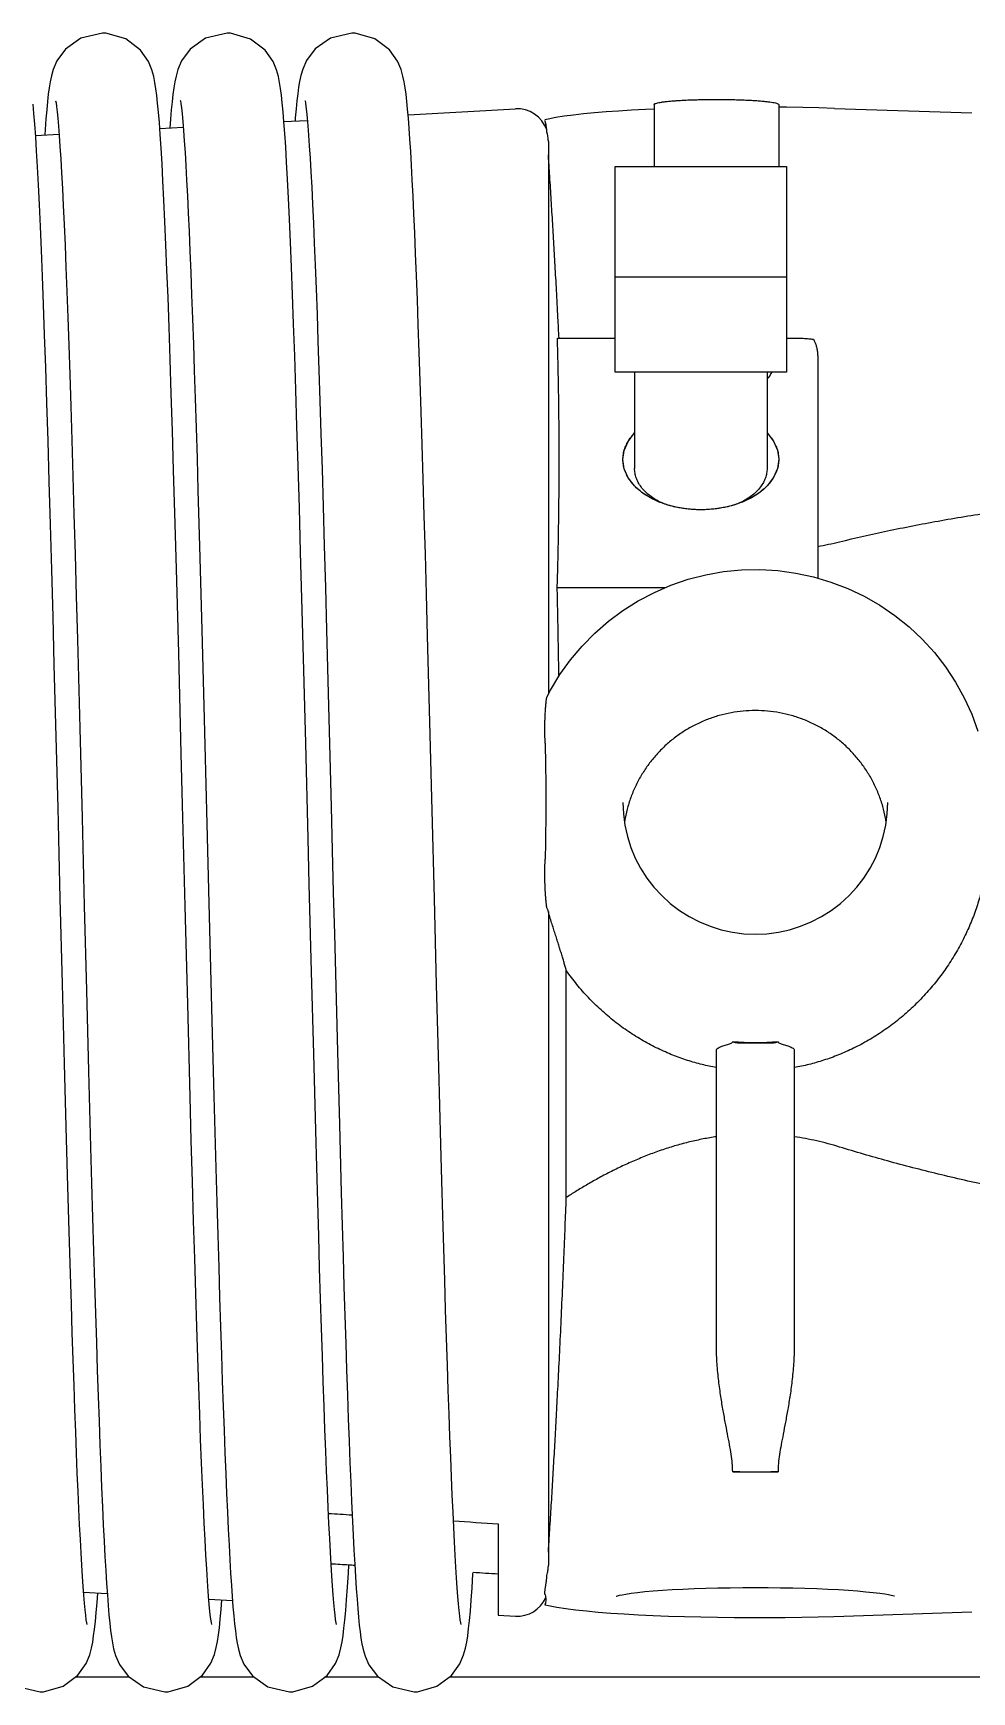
# Model space of a CAD drawing. Header units: millimetres. Extents: x 21899 to 38731, y -5425 to 3612.
# Drawn here: x 32169.1 to 32229.3, y -2765.4 to -2658.9 of the extents above; entities that cross this region are included whole.
import ezdxf

# ---------------------------------------------------------------- set-up
doc = ezdxf.new("R2010")
doc.units = ezdxf.units.MM

msp = doc.modelspace()

# ---------------------------------------------------------------- linework, layer by layer
at = {"color": 7, "linetype": 'Continuous'}
for p, q in [((32208.89634755499, -2663.498855008782), (32208.89634755499, -2667.464303093782)), ((32216.89634755499, -2663.498855008782), (32216.89634755499, -2667.464303093782)), ((32185.14751846899, -2664.593326226788), (32186.64458867699, -2664.510120129789)), ((32193.11070544199, -2664.150737961785), (32200.00312337199, -2663.767662277789)), ((32220.46894168299, -2663.739975011786), (32229.28494117199, -2664.022519087785)), ((32169.21225579499, -2665.478996786793), (32170.71724679899, -2665.395350457789)), ((32169.81932183699, -2665.090212009791), (32169.79472724899, -2665.446623437792)), ((32177.18033887299, -2665.036136399789), (32178.68236554899, -2664.952654825787)), ((32202.023586772, -2665.259851249788), (32202.015592244, -2665.233559325783)), ((32202.11411065799, -2665.870594674789), (32202.11411065799, -2701.358857403788)), ((32206.39634755499, -2680.676758032789), (32206.39634755499, -2667.464303093782)), ((32206.39634755499, -2667.464303093782), (32217.39634755499, -2667.464303093782)), ((32217.39634755499, -2667.464303093782), (32217.39634755499, -2680.676758032789)), ((32217.39634755499, -2674.569667749785), (32206.39634755499, -2674.569667749785)), ((32202.69672362599, -2678.493394066785), (32206.39634755499, -2678.493394066785)), ((32217.39634755499, -2678.493394066785), (32217.89634755499, -2678.493394066785)), ((32219.39634755499, -2679.707582259785), (32219.39634755499, -2693.900129589792)), ((32217.39634755499, -2680.676758032789), (32206.39634755499, -2680.676758032789)), ((32207.64634755499, -2680.676758032789), (32207.64634755499, -2686.857250842784)), ((32216.14634755499, -2680.676758032789), (32216.14634755499, -2686.857250842784)), ((32179.75359944499, -2692.608025868789), (32179.87941477, -2697.239745420784)), ((32209.57706223199, -2694.532778329785), (32202.683364007, -2694.532778329785)), ((32179.87941477, -2697.239745420784), (32180.00745506299, -2702.103598620788)), ((32187.879555539, -2697.24501836279), (32188.02831803, -2702.907156692791)), ((32194.50803174599, -2703.142534015789), (32194.36301882999, -2697.609415732784)), ((32171.895387262, -2697.839197748786), (32172.04479082299, -2703.543406856794)), ((32186.54337866299, -2704.511545099786), (32186.38083884999, -2698.280688166788)), ((32180.00745506299, -2702.103598620788), (32180.20197012799, -2709.672336034791)), ((32172.04479082299, -2703.543406856794), (32172.19239847799, -2709.297034436788)), ((32194.65372655299, -2708.818063973786), (32194.50803174599, -2703.142534015789)), ((32202.023586772, -2715.073217720792), (32202.015592244, -2715.054359015785)), ((32202.11411065799, -2715.299517305788), (32202.11411065799, -2757.299039531785)), ((32171.07210449299, -2725.093638440785), (32170.93801316599, -2719.946796844788)), ((32187.05518502199, -2724.451005956786), (32186.91834011999, -2719.182962759785)), ((32203.26325065499, -2733.674628983785), (32203.26325065499, -2719.099158682782)), ((32172.475636426, -2720.381801830788), (32172.610938185, -2725.568707292792)), ((32195.07772813899, -2725.306731009792), (32194.93976041499, -2720.014548064786)), ((32179.12824579399, -2727.208880824788), (32178.97206991699, -2721.264549804788)), ((32180.52619357799, -2722.333842722788), (32180.65362306299, -2727.176641633787)), ((32212.89634755499, -2743.077268694791), (32212.89634755499, -2724.224116216787)), ((32214.39634755499, -2723.748350642791), (32216.39634755499, -2723.748350642791)), ((32217.89634755499, -2724.224115016792), (32217.89634755499, -2743.077254461788)), ((32171.20139328599, -2729.920076711789), (32171.07210449299, -2725.093638440785)), ((32187.18660490399, -2729.376415184788), (32187.05518502199, -2724.451005956786)), ((32188.577485651, -2724.298010201792), (32188.70195264999, -2728.976887408784)), ((32195.210879903, -2730.267566586788), (32195.07772813899, -2725.306731009792)), ((32172.610938185, -2725.568707292792), (32172.74193692399, -2730.44819218779)), ((32180.65362306299, -2727.176641633787), (32180.778601944, -2731.781639611787)), ((32188.70195264999, -2728.976887408784), (32188.82295666699, -2733.37302937879)), ((32214.39634755499, -2751.277927213787), (32216.39634755499, -2751.277927213787)), ((32189.52756599199, -2754.049821946786), (32189.589534124, -2755.346412787791)), ((32198.89634755499, -2754.617559256783), (32198.89634755499, -2760.49782876779)), ((32202.015592244, -2757.967657484793), (32202.023586772, -2757.938606766789)), ((32172.29393666199, -2759.019293248786), (32173.81001864699, -2759.103556005788)), ((32173.15095152799, -2759.690780908788), (32173.19677567199, -2759.069472397789)), ((32180.32924455899, -2759.465889943787), (32181.84323450199, -2759.550036426788)), ((32202.11947017199, -2759.897939743789), (32201.89098767099, -2759.845326826786)), ((32201.89906023999, -2759.826262001787), (32201.90467321699, -2759.809876822788)), ((32229.28494117199, -2760.30449331779), (32220.43701841599, -2760.587944175788)), ((32198.89634755499, -2760.497836315788), (32200.00312337199, -2760.559350127785)), ((32175.22973096999, -2764.467433996791), (32171.75861191199, -2764.467433996791)), ((32183.23350934899, -2764.467433996791), (32179.75383576499, -2764.467433996791)), ((32191.22747437799, -2764.467433996791), (32187.759370662, -2764.467433996791)), ((32539.39634755499, -2764.467433996791), (32195.76256420199, -2764.467433996791))]:
    msp.add_line(p, q, dxfattribs=at)
at = {"color": 2, "linetype": 'Continuous'}
for p, q in [((32209.32526043299, -2689.054704799792), (32209.29819622899, -2689.044148084789)), ((32209.49363581299, -2689.117075883792), (32209.32526043999, -2689.054704802789)), ((32214.46743467799, -2689.054704799792), (32214.29905930599, -2689.117075880788)), ((32214.49449888199, -2689.044148085786), (32214.46743467899, -2689.054704799792)), ((32209.81172323199, -2689.220327913785), (32209.77806666199, -2689.210258063789)), ((32210.31740381299, -2689.349156477789), (32210.28814737099, -2689.342802009787)), ((32210.83049040999, -2689.440186814785), (32210.80639723199, -2689.436750973788)), ((32211.37666256699, -2689.496929842784), (32211.33746634099, -2689.494183029792)), ((32212.45522876899, -2689.494183029792), (32212.41603254299, -2689.496929842784)), ((32212.98629787899, -2689.436750973788), (32212.96220470099, -2689.440186814785)), ((32213.50454773999, -2689.342802009787), (32213.47529129799, -2689.349156477789)), ((32214.01462844999, -2689.210258063789), (32213.98097187999, -2689.220327913785))]:
    msp.add_line(p, q, dxfattribs=at)
at = {"color": 7, "linetype": 'Continuous'}
for points in [[(32173.50220002099, -2658.913506203784), (32172.11198111399, -2659.236307365785), (32171.13125953299, -2659.932959998792), (32170.58048570799, -2660.680553728789), (32170.34144894599, -2661.240591573785), (32170.22235548699, -2661.660806146787), (32170.14438690999, -2662.034510749787), (32170.08188151599, -2662.416157004789), (32170.02587079899, -2662.83388047779), (32169.97287709899, -2663.302271961782), (32169.92143330399, -2663.828819723787), (32169.87045777699, -2664.422309098789), (32169.81932183699, -2665.090212009791)], [(32177.15245997899, -2664.655605428788), (32177.09720930599, -2663.987260486787), (32177.04277183099, -2663.411149099784), (32176.98823227399, -2662.914064050792), (32176.93170313999, -2662.479390728791), (32176.86929493399, -2662.085997049786), (32176.79107796499, -2661.69919875479), (32176.67179498099, -2661.267242718788), (32176.44606475499, -2660.722756147787), (32175.93179701599, -2659.994091794792), (32174.99268259599, -2659.285973540786), (32173.71873262699, -2658.92136530379), (32173.50220427599, -2658.913506202787)], [(32181.50220014599, -2658.913506203784), (32180.10726141299, -2659.238556123792), (32179.12657870899, -2659.93772688979), (32178.57774320999, -2660.685702177785), (32178.33985580399, -2661.245355854788), (32178.22115580699, -2661.665847307786), (32178.14327882799, -2662.040578078786), (32178.08076598499, -2662.423743285786), (32178.02473894, -2662.843122114786), (32177.97177554599, -2663.312795578788), (32177.92044511899, -2663.839642075787), (32177.86972128599, -2664.431412008789), (32177.82621752899, -2665.000238923787)], [(32185.14880777699, -2664.608807027786), (32185.09441186799, -2663.95567208779), (32185.04080493599, -2663.391845005784), (32184.98694470699, -2662.903271488789), (32184.93091133899, -2662.47385453879), (32184.86876987499, -2662.083035792786), (32184.78997650499, -2661.694450266785), (32184.671610424, -2661.26667968579), (32184.44987958, -2660.730180422792), (32183.942338562, -2660.005415887785), (32183.003972452, -2659.29182054179), (32181.723967634, -2658.921748343791), (32181.50220262099, -2658.913506202787)], [(32189.50219970899, -2658.913506203784), (32188.13243209699, -2659.226663675787), (32187.15174281799, -2659.91232109679), (32186.59285367699, -2660.65760580879), (32186.34846889899, -2661.219820511791), (32186.22723784799, -2661.640489863787), (32186.14860621699, -2662.01162175579), (32186.08602045699, -2662.388259597787), (32186.03017579699, -2662.799027506788), (32185.97744700799, -2663.258960796784), (32185.92631762099, -2663.77572238679), (32185.87569977299, -2664.35795453979), (32185.86053809199, -2664.553697103789)], [(32193.17935678899, -2665.01169528979), (32193.129884826, -2664.372277537792), (32193.080425202, -2663.800973269785), (32193.03047091499, -2663.292133190787), (32192.97910709799, -2662.838492705787), (32192.92454004199, -2662.42984039779), (32192.862494708, -2662.04806259979), (32192.78274262499, -2661.663684674788), (32192.66321566299, -2661.24134418979), (32192.43913635099, -2660.709388366786), (32191.92619831899, -2659.988120143784), (32190.98744545999, -2659.283278931785), (32189.71286350299, -2658.920946630789), (32189.50220539399, -2658.913506202787)], [(32170.41187985699, -2699.456359541788), (32170.33029488099, -2696.384186930789), (32170.24868925399, -2693.375605614792), (32170.167757385, -2690.467583720792), (32170.08819313899, -2687.693589079785), (32170.01068625699, -2685.082591029788), (32169.93560828099, -2682.648457002791), (32169.86276917299, -2680.384331670788), (32169.79192026799, -2678.281166093782), (32169.722810962, -2676.329991505789), (32169.65518869199, -2674.522195610787), (32169.58888500399, -2672.851855166789), (32169.52389479199, -2671.317051111788), (32169.46022461499, -2669.915448235794), (32169.39787036499, -2668.643820633786), (32169.33681199499, -2667.498092146789), (32169.27700478499, -2666.473360663784), (32169.218365031, -2665.56390405779), (32169.16081257899, -2664.764029610787), (32169.10428410599, -2664.068113698786), (32169.04853781999, -2663.468342001792)], [(32170.49712286399, -2663.247345251782), (32170.49839095299, -2663.257162350792), (32170.52074230199, -2663.392279040791), (32170.55300930399, -2663.62824217979), (32170.59103409899, -2663.956941569786), (32170.63284695899, -2664.375624841787), (32170.67748172199, -2664.884977686788), (32170.724390344, -2665.487035706787), (32170.77324847599, -2666.184643224793), (32170.82384697099, -2666.980943652788), (32170.876021089, -2667.87874148079), (32170.92964173199, -2668.88051720879), (32170.98460599199, -2669.988390636785), (32171.04082803499, -2671.204032967786), (32171.09823350599, -2672.528598327788), (32171.15675598199, -2673.962669301787), (32171.21634692099, -2675.506539258788), (32171.27709066199, -2677.163517711788), (32171.33915162099, -2678.93922804879), (32171.402697529, -2680.839688187787), (32171.46789776399, -2682.871144711784), (32171.53492293399, -2685.039911755784), (32171.60393913499, -2687.351997894782), (32171.674881017, -2689.804902955782), (32171.74736996399, -2692.383316021786), (32171.82100544399, -2695.068467918785), (32171.895387262, -2697.839197748786)], [(32178.49626472399, -2663.243890208791), (32178.50038896899, -2663.267997908793), (32178.52667160199, -2663.432375556784), (32178.56324250199, -2663.711588303786), (32178.60554952099, -2664.095699473788), (32178.65132313399, -2664.578810248788), (32178.69925035999, -2665.155999034791), (32178.74849880699, -2665.822390464791), (32178.798690672, -2666.575770653786), (32178.84966333099, -2667.415572680789), (32178.90132573499, -2668.341637485786), (32178.95362784199, -2669.354037291787), (32179.00654430399, -2670.452966205785), (32179.06006525499, -2671.638666285786), (32179.11419088899, -2672.911373644785), (32179.16892813899, -2674.271276106791), (32179.22428858199, -2675.718477548786), (32179.28028708499, -2677.252966028786), (32179.336940901, -2678.874583908788), (32179.39426905799, -2680.582998844789), (32179.45229194099, -2682.377674917787), (32179.51103099599, -2684.25784341679), (32179.57050852099, -2686.222472973788), (32179.63074752099, -2688.270238842788), (32179.69177160099, -2690.399491235783), (32179.75359944499, -2692.608025868789)], [(32186.49748615299, -2663.248792217792), (32186.49799844299, -2663.255071894791), (32186.51988286299, -2663.38659963479), (32186.55179008099, -2663.618572725785), (32186.589508718, -2663.942775615791), (32186.63103868999, -2664.356328481788), (32186.67539857699, -2664.859810909789), (32186.72202942999, -2665.455132770783), (32186.77059895999, -2666.144999737788), (32186.82089184899, -2666.93240481979), (32186.87273375599, -2667.81991245779), (32186.92598394999, -2668.809675200786), (32186.98052817399, -2669.903431547786), (32187.036269435, -2671.10242129279), (32187.093122342, -2672.407321562789), (32187.15100951499, -2673.818198210787), (32187.20986045299, -2675.334501421787), (32187.26970100999, -2676.957577850788), (32187.330715702, -2678.693094887787), (32187.39310638199, -2680.547698536788), (32187.45707661199, -2682.528495498789), (32187.52283120399, -2684.642888664786), (32187.59057591299, -2686.898385560789), (32187.66047722899, -2689.300977136789), (32187.73228009399, -2691.840978677787), (32187.80547656999, -2694.497109145786), (32187.879555539, -2697.24501836279)], [(32186.38083884999, -2698.280688166788), (32186.29895050099, -2695.220309752791), (32186.21756108299, -2692.247542007784), (32186.13735338499, -2689.397015653785), (32186.05900953999, -2686.699363768786), (32185.98301179199, -2684.173997860789), (32185.90926056099, -2681.817989853787), (32185.83754985, -2679.624141843788), (32185.76767211399, -2677.584976423788), (32185.69941771899, -2675.692993280785), (32185.632594273, -2673.941394771786), (32185.56716025599, -2672.327322877785), (32185.50314040999, -2670.848914841788), (32185.44055224599, -2669.503328127788), (32185.37940230099, -2668.286785567785), (32185.31968081999, -2667.194624566788), (32185.26135603499, -2666.221379851786), (32185.204409994, -2665.361493859791), (32185.14880777699, -2664.608807027786)], [(32208.89634755499, -2663.794308662787), (32208.33622690899, -2663.818989987785), (32207.45505478699, -2663.865014746787), (32206.61415089599, -2663.916485357791), (32205.81742681399, -2663.973247932789), (32205.06835356299, -2664.035184195791), (32204.36981944799, -2664.10225819779), (32203.72388126499, -2664.174609495787), (32203.13126270899, -2664.252760625788), (32202.59014601399, -2664.338156549786), (32202.09241362599, -2664.43495385779), (32201.89099058999, -2664.481684408785)], [(32220.46894168299, -2663.739975011786), (32219.46603699899, -2663.71138218279), (32218.44111772199, -2663.689150524786), (32217.39970171199, -2663.673385115786), (32216.89634755499, -2663.668912263785)], [(32178.392390787, -2698.717295379787), (32178.30911108199, -2695.596507859789), (32178.22691943599, -2692.585468598789), (32178.14625274399, -2689.70906528579), (32178.067547395, -2686.988877097787), (32177.99118898399, -2684.441117332784), (32177.917155025, -2682.065479765786), (32177.84522437999, -2679.854146792788), (32177.77517310199, -2677.799018282787), (32177.70677520699, -2675.892030322788), (32177.63980962499, -2674.125580274786), (32177.57418499299, -2672.49568193179), (32177.50991706299, -2671.000581666785), (32177.44701751599, -2669.637666695789), (32177.38548708699, -2668.403420992787), (32177.32531018899, -2667.293468631791), (32177.26644607, -2666.302602050791), (32177.20883719099, -2665.425122154784), (32177.15245997899, -2664.655605428788)], [(32194.36301882999, -2697.609415732784), (32194.29145889999, -2694.943616756786), (32194.22089792099, -2692.367912211785), (32194.15161151699, -2689.897494052786), (32194.083875055, -2687.545662254788), (32194.01789678799, -2685.321430187791), (32193.95362600499, -2683.22362401779), (32193.89094893199, -2681.248405332788), (32193.82975110599, -2679.391617963784), (32193.76991719999, -2677.648915603788), (32193.71133075999, -2676.015871652789), (32193.65388220499, -2674.488289707786), (32193.59751370199, -2673.063344810786), (32193.54218595799, -2671.738530217788), (32193.48785612899, -2670.511093767791), (32193.43447640599, -2669.378069900786), (32193.38199195999, -2668.336304860788), (32193.33033775499, -2667.382471662788), (32193.27942681899, -2666.512962242787), (32193.22914148799, -2665.723908746784), (32193.17935678899, -2665.01169528979)], [(32202.01494260099, -2701.545982746788), (32202.255247983, -2701.092538072788), (32202.85545962399, -2700.098832421785), (32203.53115875499, -2699.154477386788), (32204.27828983699, -2698.265151825786), (32205.09234205299, -2697.436231838788), (32205.96845098399, -2696.672679721787), (32206.90131082299, -2695.979127396788), (32207.88533580199, -2695.359732926789), (32208.91458518699, -2694.818242022784), (32209.98286759499, -2694.357915368792), (32211.08375714899, -2693.981526115787), (32212.21060971099, -2693.691348189788), (32213.35665709699, -2693.489126447786), (32214.51498089199, -2693.376083163786), (32215.67861077799, -2693.352898195788), (32216.84053832699, -2693.419710826785), (32217.99376076699, -2693.576116786784), (32219.13133581099, -2693.821172006787), (32220.24641672099, -2694.15339914679), (32221.33227455699, -2694.570788834784), (32222.38239656499, -2695.070833713786), (32223.39043066099, -2695.650503377788), (32224.35033975699, -2696.306319669786), (32225.25633027399, -2697.034318886786), (32226.10295852099, -2697.830118685788), (32226.88513874699, -2698.688932517785), (32227.59815184199, -2699.605569689784), (32228.237733731, -2700.57454085479), (32228.80001700299, -2701.589977781792), (32229.281641749, -2702.645802075787), (32229.67970487899, -2703.735643288792)], [(32170.93801316599, -2719.946796844788), (32170.797661422, -2714.467160041788), (32170.72468109499, -2711.602144762788), (32170.64958717599, -2708.655873584788), (32170.57220764699, -2705.632474409789), (32170.41187985699, -2699.456359541788)], [(32178.64438266699, -2708.45200037279), (32178.56046432099, -2705.175438982793), (32178.392390787, -2698.717295379787)], [(32188.02831803, -2702.907156692791), (32188.17448476799, -2708.595108349788), (32188.24538643299, -2711.37619269379), (32188.31464563799, -2714.095536417788), (32188.38237352799, -2716.749537611789), (32188.577485651, -2724.298010201792)], [(32186.91834011999, -2719.182962759785), (32186.77464216199, -2713.563887376784), (32186.69977634299, -2710.624332734786), (32186.54337866299, -2704.511545099786)], [(32172.19239847799, -2709.297034436788), (32172.33609961699, -2714.937158627787), (32172.475636426, -2720.381801830788)], [(32178.97206991699, -2721.264549804788), (32178.81024109999, -2714.960473428788), (32178.64438266699, -2708.45200037279)], [(32194.93976041499, -2720.014548064786), (32194.79806477299, -2714.48298139679), (32194.65372655299, -2708.818063973786)], [(32206.89634755499, -2708.301891389792), (32206.92871184299, -2709.040073398786), (32207.02555683699, -2709.772626126791), (32207.18613895199, -2710.493956586792), (32207.409232272, -2711.198581395782), (32207.69312780099, -2711.881122702785), (32208.03565618399, -2712.536386162787), (32208.43420563999, -2713.159391681789), (32208.88572140999, -2713.745382450792), (32209.386781726, -2714.289931192785), (32209.933531909, -2714.788863718788), (32210.521842788, -2715.238425390789), (32211.14720618499, -2715.635180746789), (32211.80488085599, -2715.976131967787), (32212.48985640499, -2716.258688177792), (32213.19692164, -2716.48070637879), (32213.92071141799, -2716.640505906786), (32214.655711885, -2716.736872242787), (32215.39634755599, -2716.769076092789)], [(32215.39634755599, -2716.769076092789), (32216.13695563999, -2716.736874646786), (32216.87193786499, -2716.640513953784), (32217.59571816299, -2716.48072113679), (32218.30278177599, -2716.258708812786), (32218.98776236899, -2715.976156062783), (32219.645447132, -2715.635204776789), (32220.27082373399, -2715.238445325786), (32220.85914900999, -2714.788875576787), (32221.40591294999, -2714.289931625784), (32221.90698484399, -2713.745369224789), (32222.35850887199, -2713.15936408879), (32222.75706260599, -2712.536345318784), (32223.09959121199, -2711.881071656784), (32223.38348339999, -2711.198525139787), (32223.60657090999, -2710.493901765783), (32223.76714633599, -2709.772580591789), (32223.86398568099, -2709.040045937787), (32223.89634755499, -2708.301891389792)], [(32180.20197012799, -2709.672336034791), (32180.33214218199, -2714.781961911789), (32180.52619357799, -2722.333842722788)], [(32180.50921212999, -2761.086415848791), (32180.48864936999, -2760.967152410785), (32180.45805252099, -2760.750816486785), (32180.42112391599, -2760.441172711786), (32180.38001888099, -2760.04068327779), (32180.33588870699, -2759.549296907784), (32180.28939797999, -2758.965677995782), (32180.24094636799, -2758.287711444786), (32180.19079212299, -2757.512977374785), (32180.13911590899, -2756.63907784279), (32180.08605190099, -2755.663811505789), (32180.03170524699, -2754.585294206789), (32179.976162286, -2753.402046619785), (32179.91949045199, -2752.11291259579), (32179.86167380799, -2750.71536532479), (32179.80264177499, -2749.205720460786), (32179.74231861799, -2747.580187095789), (32179.68062551499, -2745.834969217789), (32179.61748139299, -2743.96635724979), (32179.55280357599, -2741.970832228786), (32179.486512244, -2739.845312794789), (32179.41853236799, -2737.587361892782), (32179.34878861999, -2735.195172711787), (32179.277205099, -2732.66770719379), (32179.20370543199, -2730.004861552787), (32179.12824579399, -2727.208880824788)], [(32188.03292741299, -2754.610418483784), (32187.98399817199, -2753.573846355788), (32187.93415853399, -2752.454353104791), (32187.88336696699, -2751.249298684788), (32187.831576326, -2749.955911371786), (32187.77873651899, -2748.57136212379), (32187.72479528799, -2747.092809841788), (32187.669698743, -2745.517450164787), (32187.61339173599, -2743.842568822782), (32187.55583069699, -2742.065995347783), (32187.49704409199, -2740.188191413787), (32187.437086003, -2738.21112534679), (32187.37601012299, -2736.13752976979), (32187.31386978199, -2733.970911209786), (32187.250717991, -2731.715552999785), (32187.18660490399, -2729.376415184788)], [(32172.50943604999, -2761.087536380788), (32172.49047662099, -2760.978748260788), (32172.46200448, -2760.780940555787), (32172.427765637, -2760.500483496786), (32172.39008599499, -2760.143982324787), (32172.35020424799, -2759.715490816789), (32172.30868386399, -2759.21584815479), (32172.26585162499, -2758.644967888789), (32172.22189881399, -2758.002119670791), (32172.176940151, -2757.286179151788), (32172.13104485199, -2756.495779159786), (32172.08425387999, -2755.629407189788), (32172.03658996999, -2754.685472626787), (32171.98806375199, -2753.662357907788), (32171.93867155699, -2752.558321253791), (32171.88837951899, -2751.371049439791), (32171.83714449199, -2750.098032268792), (32171.78492035799, -2748.736707854792), (32171.731658818, -2747.284504421792), (32171.67730992999, -2745.738884929788), (32171.62182249899, -2744.097395506791), (32171.56514487299, -2742.357735080785), (32171.50726145099, -2740.518989022787), (32171.44821618599, -2738.582656084787), (32171.38805815799, -2736.551118266785), (32171.32683609699, -2734.427487444789), (32171.26459842299, -2732.215612062786), (32171.20139328599, -2729.920076711789)], [(32172.74193692399, -2730.44819218779), (32172.80582012299, -2732.761121602789), (32172.86866752999, -2734.98627639979), (32172.93052047999, -2737.122262427782), (32172.99142064699, -2739.16814452279), (32173.05141010799, -2741.12339185479), (32173.11053143999, -2742.987826875791), (32173.16882784299, -2744.761577975785), (32173.22634331599, -2746.445035976789), (32173.28312290299, -2748.038814559792), (32173.33921203999, -2749.543688814791), (32173.39463448499, -2750.960008667784), (32173.44939849399, -2752.287957508788), (32173.50351563499, -2753.528054717784), (32173.55700247499, -2754.681154690794), (32173.60988266199, -2755.748441637794), (32173.66219017199, -2756.731431262788), (32173.71397448199, -2757.63198328679), (32173.76530914599, -2758.452331472787), (32173.81630649399, -2759.195142806786)], [(32196.04568583299, -2754.870321792792), (32195.997597824, -2753.868241705788), (32195.948555066, -2752.784217331786), (32195.898540141, -2751.615958447788), (32195.84752906799, -2750.361129488791), (32195.79549486299, -2749.017436295786), (32195.74240833399, -2747.582665053787), (32195.68823861199, -2746.054722839786), (32195.63295353999, -2744.431680793788), (32195.57651943399, -2742.711804694789), (32195.51889132199, -2740.893282567786), (32195.46001380499, -2738.974249487788), (32195.39983062899, -2736.95312662679), (32195.33828514499, -2734.828708391791), (32195.27532037699, -2732.600245557793), (32195.210879903, -2730.267566586788)], [(32180.778601944, -2731.781639611787), (32180.83999296199, -2733.977570568788), (32180.90063801099, -2736.097329167789), (32180.96053749799, -2738.138043982786), (32181.01969217699, -2740.097296856789), (32181.07810321599, -2741.973107888787), (32181.13577229699, -2743.763919485786), (32181.19270173499, -2745.468579744784), (32181.24889465699, -2747.086325445789), (32181.30435522199, -2748.616764937791), (32181.35909279899, -2750.059960421788), (32181.41312862499, -2751.416539495791), (32181.466484686, -2752.687341483792), (32181.51918655799, -2753.873455178787), (32181.57126492399, -2754.976209062786), (32181.62275768299, -2755.99716410279), (32181.67371326099, -2756.938114694787), (32181.72419590099, -2757.801101705789), (32181.77429442599, -2758.588444315787), (32181.82413732499, -2759.302802539789)], [(32188.82295666699, -2733.37302937879), (32188.88232184799, -2735.462589093784), (32188.94094188099, -2737.476516825789), (32188.99882335999, -2739.412735201791), (32189.05597323299, -2741.269556075787), (32189.11239887399, -2743.045662048784), (32189.16810818499, -2744.740087928783), (32189.22310972399, -2746.35220231279), (32189.27741288899, -2747.881689546784), (32189.33102815599, -2749.328532308786), (32189.383972768, -2750.693129772788), (32189.43627042, -2751.976230142785), (32189.48794428599, -2753.178714366784), (32189.52756599199, -2754.049821946786)], [(32188.50924170899, -2761.086564210791), (32188.48984580199, -2760.974763842789), (32188.46107847899, -2760.773936948784), (32188.42659098599, -2760.490106319785), (32188.388686746, -2760.129823923789), (32188.34858221699, -2759.696984633791), (32188.30683131499, -2759.192310760789), (32188.26375467399, -2758.615599434788), (32188.219539044, -2757.965998267786), (32188.17429547399, -2757.242253651786), (32188.12808998899, -2756.44286133379), (32188.08096063999, -2755.566163906793), (32188.03292741299, -2754.610418483784)], [(32196.50973851499, -2761.089039007786), (32196.491880314, -2760.987542009783), (32196.46435912299, -2760.798596501789), (32196.431000185, -2760.528806691787), (32196.394065824, -2760.183898497789), (32196.35484256199, -2759.76795042879), (32196.31400723899, -2759.282897246785), (32196.27186497499, -2758.728457078791), (32196.22859633799, -2758.103753199788), (32196.18430285499, -2757.407413351788), (32196.13903922999, -2756.637725025788), (32196.09283119299, -2755.792735604789), (32196.04568583299, -2754.870321792792)], [(32189.589534124, -2755.346412787791), (32189.63952233899, -2756.314420918783), (32189.68903693799, -2757.207401699789), (32189.73814536599, -2758.027277436786), (32189.78694082999, -2758.776227760785), (32189.83555813699, -2759.45675718679), (32189.88420224499, -2760.071816680787), (32189.93323182599, -2760.625334159786), (32189.983362133, -2761.123283649789), (32190.03523798599, -2761.56836842379), (32190.09033517499, -2761.967419035785), (32190.15228638599, -2762.335081333784), (32190.23034821799, -2762.699300522787), (32190.35080309799, -2763.114019668787), (32190.59364886899, -2763.670867120791), (32191.15092392599, -2764.413873021791), (32192.13127667199, -2765.099808222783), (32193.502199763, -2765.413506201783)], [(32189.16550658299, -2759.501197700783), (32189.22304514299, -2758.694015410789), (32189.28224010799, -2757.767849336788), (32189.31071742099, -2757.275441883789)], [(32197.16276271599, -2759.537388526785), (32197.21964347299, -2758.744294906786), (32197.27763544099, -2757.843355679792), (32197.28257879199, -2757.758607518788)], [(32173.81630649399, -2759.195142806786), (32173.86714403699, -2759.863627231784), (32173.91815547599, -2760.462191452783), (32173.96979831899, -2760.995245840788), (32174.02274817599, -2761.467556448793), (32174.07856437399, -2761.88821244379), (32174.14089372899, -2762.273294618784), (32174.21899005799, -2762.652014700785), (32174.33994889699, -2763.081935464792), (32174.584238408, -2763.653468006787), (32175.144888346, -2764.407824474789), (32176.12681729299, -2765.097717268787), (32177.50219965499, -2765.413506201783)], [(32181.82413732499, -2759.302802539789), (32181.87391988599, -2759.947292330786), (32181.92399346399, -2760.526105935789), (32181.97492530799, -2761.044221408783), (32182.02734040799, -2761.505082663783), (32182.082724737, -2761.916570784788), (32182.14464397699, -2762.293905875786), (32182.22215790399, -2762.665377340791), (32182.341172646, -2763.085595909792), (32182.58122805199, -2763.647848481787), (32183.13428463999, -2764.397123059784), (32184.11533217299, -2765.092296402787), (32185.50219993099, -2765.413506201783)], [(32206.46379704499, -2759.271926126787), (32206.46493164099, -2759.271455376782), (32206.49130103699, -2759.261868475785), (32206.55706279299, -2759.241814947791), (32206.67008344199, -2759.212999596786), (32206.84118276899, -2759.17648246779), (32207.08543211399, -2759.13287191179), (32207.42031337299, -2759.083001657791), (32207.83041241399, -2759.031988501783), (32208.30543099499, -2758.982324778788), (32208.83994426199, -2758.935164411787), (32209.428517562, -2758.891337126794), (32210.06567367899, -2758.851467884788), (32210.74579265499, -2758.816047555783), (32211.46311863799, -2758.785467482785), (32212.21174923999, -2758.760040919786), (32212.985622516, -2758.740015576792), (32213.77854943999, -2758.725579602791), (32214.58424535499, -2758.716865393786), (32215.39634755499, -2758.713951902786)], [(32215.39634755499, -2758.713951902786), (32216.20854620999, -2758.716866087789), (32217.014355965, -2758.725582648791), (32217.80741174499, -2758.740023037784), (32218.581426258, -2758.760055265784), (32219.33020772199, -2758.785491608791), (32220.047691047, -2758.816084818785), (32220.72797006499, -2758.851522137784), (32221.365285024, -2758.891412811785), (32221.95401041999, -2758.935266576789), (32222.48866073699, -2758.982458962791), (32222.96379971699, -2759.032161532787), (32223.37400956499, -2759.08322343779), (32223.70237193199, -2759.132072331786), (32223.94201088899, -2759.174627393784), (32224.11162260799, -2759.210442003789), (32224.22561465499, -2759.239032196792), (32224.29438240799, -2759.259535009793), (32224.31028264899, -2759.26492843879)], [(32165.85788706699, -2759.747261959792), (32165.90996350199, -2760.370922244789), (32165.96251530099, -2760.924460081786), (32166.01625490899, -2761.413575358785), (32166.072768602, -2761.848036264792), (32166.13572498399, -2762.244440504788), (32166.21448843299, -2762.63278768879), (32166.33756082699, -2763.074760081787), (32166.58425608099, -2763.653500917784), (32167.15092624499, -2764.413875339787), (32168.133688706, -2765.100935982789), (32169.502199476, -2765.413506201783)], [(32169.50220633099, -2765.413506202787), (32169.71651547099, -2765.405806599791), (32170.97171508399, -2765.051759964788), (32171.91320804999, -2764.352635544792), (32172.44876798099, -2763.599000067794), (32172.68209896299, -2763.027910017789), (32172.79744001999, -2762.600047314789), (32172.87364686799, -2762.216260499788), (32172.93557156099, -2761.820361742788), (32172.99172434999, -2761.383462157786), (32173.04548810899, -2760.889032568784), (32173.09834152399, -2760.326905560791), (32173.15095152799, -2759.690780908788)], [(32177.50220379399, -2765.413506202787), (32177.72606889199, -2765.405107768785), (32178.98844860699, -2765.043218201785), (32179.92978134299, -2764.335073943783), (32180.45805166299, -2763.58077196179), (32180.68759061099, -2763.010579687785), (32180.80241124599, -2762.577940723788), (32180.879659206, -2762.181434975786), (32180.94343897599, -2761.763824960786), (32181.00197687199, -2761.295065907785), (32181.05854623799, -2760.757256025785), (32181.11485579699, -2760.135499575788), (32181.16427862699, -2759.51230054279)], [(32185.50220677299, -2765.413506202787), (32185.71415783699, -2765.40597442179), (32186.96937951499, -2765.052943145785), (32187.91068772299, -2764.355283976789), (32188.44641181899, -2763.603582704791), (32188.68103559099, -2763.031237188787), (32188.79787800599, -2762.59811425079), (32188.87569921399, -2762.204454829787), (32188.93945607999, -2761.792631575789), (32188.99764932199, -2761.33271112379), (32189.05362804199, -2760.807431784788), (32189.10923987199, -2760.201437598787), (32189.16550658299, -2759.501197700783)], [(32193.50220824999, -2765.413506202787), (32193.70777675499, -2765.406419426787), (32194.95891907299, -2765.05821530679), (32195.90016263899, -2764.366281657787), (32196.440048866, -2763.61587188679), (32196.67740571099, -2763.042525993786), (32196.79524569399, -2762.609690000785), (32196.87330685599, -2762.218208171786), (32196.93705894199, -2761.809786267791), (32196.99520465799, -2761.353761572786), (32197.05118200799, -2760.832141537789), (32197.10675316899, -2760.230355437789), (32197.16276271599, -2759.537388526785)], [(32220.43701841599, -2760.587944175788), (32219.43548674599, -2760.616392701786), (32218.37884123499, -2760.638994672789), (32217.30505772799, -2760.654729578791), (32216.22029592499, -2760.663517317787), (32215.13079705199, -2760.665312746789), (32214.04283649699, -2760.660106738791), (32212.96267645699, -2760.647926349784), (32211.89652764999, -2760.62883432679), (32210.85049545199, -2760.602927618786), (32209.83053438499, -2760.57033487379), (32208.84240299399, -2760.531212702788), (32207.89162181399, -2760.485740451792), (32206.98337125099, -2760.43410908479), (32206.122452519, -2760.37650748779), (32205.313190585, -2760.313097463784), (32204.55924842799, -2760.243964054784), (32203.86336085899, -2760.16901897979), (32203.226853309, -2760.08779162379), (32202.64830877299, -2759.998861139788), (32202.11947017199, -2759.897939743789)]]:
    msp.add_lwpolyline(points, dxfattribs=at)
at = {"color": 2, "linetype": 'Continuous'}
for points in [[(32207.64562461199, -2687.985313344785), (32207.24019657899, -2687.461719651788), (32206.98446382999, -2686.888381484789), (32206.896370243, -2686.294440469786), (32206.97892238899, -2685.700167398785), (32207.22930282299, -2685.125844396784), (32207.64562473999, -2684.584108780788)], [(32216.14707049899, -2684.584108912788), (32216.55249853199, -2685.107702605792), (32216.80823128099, -2685.681040772792), (32216.89632486799, -2686.274981787787), (32216.81377272199, -2686.869254858788), (32216.56339228799, -2687.443577860789), (32216.14707037099, -2687.985313476785)], [(32209.29819622899, -2689.044148085786), (32208.97811329799, -2688.907261195791), (32208.67523188499, -2688.754915695785), (32208.37891172699, -2688.580092599785), (32208.11665436099, -2688.39901727679), (32207.86632109899, -2688.196404093791), (32207.645624595, -2687.985313325788)], [(32216.14707049899, -2687.985313344785), (32215.93256080699, -2688.19095033379), (32215.69425967499, -2688.385351004787), (32215.42121480299, -2688.575331144786), (32215.13876754699, -2688.74325865679), (32214.82307486899, -2688.90330928979), (32214.49449885299, -2689.044148096787)], [(32209.77806666099, -2689.210258063789), (32209.73075488899, -2689.195769246786), (32209.683680599, -2689.180961199791), (32209.63684895299, -2689.16583554679), (32209.59026508599, -2689.150393944788), (32209.54393410699, -2689.13463808979), (32209.493635805, -2689.117075880788)], [(32214.29905929799, -2689.117075883792), (32214.25301027399, -2689.13317292779), (32214.20670281499, -2689.148957606785), (32214.16014199899, -2689.164428188787), (32214.113332933, -2689.179582977786), (32214.06628074899, -2689.194420310787), (32214.01462844199, -2689.210258066787)], [(32210.28814737099, -2689.342802009787), (32210.22220283999, -2689.327999944786), (32210.14023264699, -2689.30866339079), (32210.05879738199, -2689.288405711786), (32209.97792185399, -2689.267233078785), (32209.89763069599, -2689.245151939789), (32209.81172323799, -2689.220327915786)], [(32210.80639723199, -2689.436750973788), (32210.73837145799, -2689.426613722784), (32210.65365824999, -2689.413081045788), (32210.56932357799, -2689.398595436791), (32210.48539312999, -2689.383161308791), (32210.40189247199, -2689.366783362786), (32210.31740381099, -2689.349156476792)], [(32211.33746634199, -2689.494183029792), (32211.26814739499, -2689.488829766788), (32211.18167251399, -2689.481259908784), (32211.09541533099, -2689.472716350787), (32211.00940211799, -2689.463201695786), (32210.92365907799, -2689.452718841787), (32210.83049041299, -2689.440186815789)], [(32211.89634755499, -2689.514422335787), (32211.82653665399, -2689.514107516787), (32211.73929375999, -2689.512828668785), (32211.65209870699, -2689.51056650479), (32211.56497805299, -2689.507321713785), (32211.47795833899, -2689.50309528479), (32211.37666255399, -2689.496929841787)], [(32212.416032544, -2689.496929842784), (32212.34654908999, -2689.50130364379), (32212.25957293699, -2689.505888973787), (32212.17248614299, -2689.50949310179), (32212.08531523399, -2689.512114930791), (32211.99808676399, -2689.513753660789), (32211.89634754299, -2689.514422335787)], [(32212.96220470099, -2689.440186814785), (32212.89389451999, -2689.449491943788), (32212.80823487999, -2689.46025552579), (32212.72229747099, -2689.470051804792), (32212.63610846899, -2689.478877799784), (32212.54969412799, -2689.486730819788), (32212.45522877199, -2689.494183029792)], [(32213.47529129799, -2689.349156477789), (32213.40889874399, -2689.363097885785), (32213.325494907, -2689.379680394786), (32213.24165573699, -2689.39532014679), (32213.157406773, -2689.410012376788), (32213.07277367899, -2689.423752609788), (32212.98629787699, -2689.436750973788)], [(32213.98097187899, -2689.220327913785), (32213.917314691, -2689.23884249179), (32213.83719061599, -2689.261175424786), (32213.75647534199, -2689.28260169679), (32213.67519345499, -2689.303114782788), (32213.59336971499, -2689.322708433787), (32213.50454774699, -2689.342802007786)]]:
    msp.add_lwpolyline(points, dxfattribs=at)
at = {"color": 7, "linetype": 'Continuous'}
for centre, start, end in [((32200.11411065799, -2665.764580358789), 18.72167423180146, 93.18118572554101), ((32200.11411065799, -2758.562432046792), 266.818814274459, 336.1855682656624)]:
    msp.add_arc(centre, 2, start, end, dxfattribs=at)
for points, start_tangent, end_tangent in [([(32208.89698065299, -2663.49877991179), (32208.89696445799, -2663.493021197786), (32208.927616061, -2663.457401226793), (32209.00413452299, -2663.422260342786), (32209.12563550299, -2663.388004670787), (32209.29071479099, -2663.355030105786), (32209.49746454199, -2663.323717736786), (32209.74349532299, -2663.294429441785), (32210.025963728, -2663.267503705787), (32210.34160523999, -2663.243251709786), (32210.68677196099, -2663.221953734786), (32211.05747477199, -2663.203855921785), (32211.44942943099, -2663.189167424784), (32211.85810609599, -2663.178057997788), (32212.278781667, -2663.170656031785), (32212.70659437999, -2663.167047069788), (32213.13659998899, -2663.167272816785), (32213.56382891, -2663.171330661784), (32213.98334365399, -2663.179173707789), (32214.39029589299, -2663.190711307785), (32214.77998248499, -2663.205810119785), (32215.14789983499, -2663.224295645787), (32215.48979593899, -2663.245954244785), (32215.80171952899, -2663.270535605787), (32216.08006573599, -2663.297755640788), (32216.32161774599, -2663.32729976679), (32216.52358398499, -2663.358826541787), (32216.68363036999, -2663.391971607789), (32216.799907291, -2663.426351910786), (32216.87107098299, -2663.461570115791), (32216.896299056, -2663.497219207786), (32216.89628948099, -2663.498849868784)], (-0.08337077279999998, 0.7631283381), (-0.03070086000000001, -0.7359548829999998)), ([(32201.938877495, -2664.674682468789), (32201.93593735999, -2664.662527498784), (32201.92516043499, -2664.61898922179), (32201.91494570299, -2664.579344138789), (32201.90584408299, -2664.544791921786), (32201.90361616299, -2664.515131297785)], (-0.003636104000000001, 0.01523545470000001), (0.0023377463, 0.0008809008000000001)), ([(32202.00745838199, -2665.111817786792), (32202.002291242, -2665.047727885789), (32201.99549981299, -2664.98503407679), (32201.987298997, -2664.924009635792), (32201.97798013199, -2664.865279234788), (32201.96799509499, -2664.810071065784), (32201.957611584, -2664.758350527789), (32201.946861317, -2664.709160271786), (32201.938877495, -2664.674682468789)], (-0.002928925799999999, 0.04419275889999999), (-0.0102493402, 0.04294523970000001)), ([(32201.94171117599, -2664.958751986787), (32201.94866591299, -2664.82758357379), (32201.93910355699, -2664.674662574786)], (0.003106779399999999, 0.02831590069999999), (-0.003678644, 0.02826011260000001)), ([(32202.00817844699, -2665.12267436179), (32202.00745838199, -2665.111817786792)], (-7.205940000000001e-05, 0.001085654), (-7.195340000000001e-05, 0.001085661)), ([(32202.015592244, -2665.233559325783), (32202.01151943299, -2665.172841499787), (32202.00817844699, -2665.12267436179)], (-0.0007466203, 0.0110881451), (-0.0007360136000000002, 0.0110888543)), ([(32202.11411056699, -2665.870808994785), (32202.113716541, -2665.83064387079), (32202.10655653299, -2665.694695826789), (32202.089755035, -2665.553965211782), (32202.06237728299, -2665.408663839788), (32202.023586772, -2665.259851249788)], (3.001800000000002e-06, 0.06197865820000002), (-0.01769663030000001, 0.05938635180000004)), ([(32202.79789184399, -2678.493368544785), (32202.73091338099, -2677.18719586079), (32202.63727434899, -2675.428840940784), (32202.54803110599, -2673.818693660791), (32202.459996839, -2672.286408706788), (32202.36985423299, -2670.769431085786), (32202.27672732299, -2669.252344568786), (32202.18075131899, -2667.737356529791), (32202.114435408, -2666.717084959791)], (-0.05942027300000003, 1.1781237973), (-0.07729022559999998, 1.1770864209)), ([(32202.683364007, -2694.532778329785), (32202.72019748399, -2693.202341154787), (32202.75068505999, -2691.870816857789), (32202.774778616, -2690.536979338789), (32202.79241166, -2689.199795072791), (32202.80350497299, -2687.858567313788), (32202.80797491799, -2686.514937114787), (32202.80578507099, -2685.170978398792), (32202.79695321599, -2683.828691145785), (32202.78154901299, -2682.489996801787), (32202.75965982499, -2681.155114661788), (32202.73136224099, -2679.823204772789), (32202.69672362599, -2678.493394066785)], (0.04820665369999999, 1.6034435824), (-0.04559330819999997, 1.603520019699998)), ([(32217.89634755499, -2678.493394066785), (32218.03906502599, -2678.494193256784), (32218.18355896099, -2678.496653555785), (32218.32778907399, -2678.500838438786), (32218.47142792699, -2678.506855298789), (32218.61310798499, -2678.514807627786), (32218.75103652199, -2678.52478888479), (32218.88497411899, -2678.537071094792), (32219.01248795199, -2678.551867920791), (32219.12963801999, -2678.56928501979)], (0.1236789257, 0), (0.1219367908, -0.0206856402)), ([(32219.12963801999, -2678.56928501979), (32219.21742968799, -2678.750458846787), (32219.29051544499, -2678.95397254079), (32219.34671013599, -2679.180714569784), (32219.38323827799, -2679.432013725791), (32219.39634755499, -2679.707582259785)], (0.05733025170000002, -0.103249699), (0, -0.1180985102)), ([(32216.452107244, -2680.676893075792), (32216.21514551199, -2681.042974716789), (32216.14992827399, -2681.128846827787)], (-0.0267352806, -0.04740066739999999), (-0.0335445181, -0.04284636770000001)), ([(32206.89636064199, -2686.284711128787), (32206.90368048599, -2686.109858088786), (32206.96221494299, -2685.76220200179), (32207.07859759299, -2685.420671855785), (32207.25146395599, -2685.089271779785), (32207.47878733299, -2684.771887137789), (32207.64202415199, -2684.58786750179)], (0, 0.1900540245), (0.1312557863999999, 0.1373041684999999)), ([(32216.15067095899, -2684.58786750179), (32216.31390777799, -2684.771887137789), (32216.541231155, -2685.089271779785), (32216.71409751799, -2685.420671855785), (32216.83048016799, -2685.76220200179), (32216.889014625, -2686.109858088786), (32216.89633446899, -2686.284711128787)], (0.1312557863999999, -0.1373041684999999), (0, -0.1900540245)), ([(32207.64202415199, -2687.98155475579), (32207.47878733299, -2687.797535119784), (32207.25146395599, -2687.480150477788), (32207.07859759299, -2687.148750401788), (32206.96221494299, -2686.807220255791), (32206.90368048599, -2686.459564168787), (32206.89636064199, -2686.284711128787)], (-0.1312557863999999, 0.1373041684999999), (0, 0.1900540245)), ([(32209.24137018999, -2689.000922390793), (32208.89114373499, -2688.798438934786), (32208.57356375499, -2688.56888904379), (32208.297769709, -2688.317814308788), (32208.06722986699, -2688.048372141786), (32207.884843402, -2687.763950932787), (32207.75290392899, -2687.468127443784), (32207.67307066299, -2687.164621827791), (32207.64634755499, -2686.857250842784)], (-0.2495653453, 0.1289645987), (0, 0.2811533375)), ([(32216.14634755499, -2686.857250842784), (32216.11962444799, -2687.164621827791), (32216.039791182, -2687.468127443784), (32215.90785170899, -2687.763950932787), (32215.72546524399, -2688.048372141786), (32215.49492540199, -2688.317814308788), (32215.219131356, -2688.56888904379), (32214.901551376, -2688.798438934786), (32214.551324921, -2689.000922390793)], (0, -0.2811533375), (-0.2495653453, -0.1289645987)), ([(32216.89633446899, -2686.284711128787), (32216.889014625, -2686.459564168787), (32216.83048016799, -2686.807220255791), (32216.71409751799, -2687.148750401788), (32216.541231155, -2687.480150477788), (32216.31390777799, -2687.797535119784), (32216.15067095899, -2687.98155475579)], (0, -0.1900540245), (-0.1312557863999999, -0.1373041684999999)), ([(32209.23174067299, -2689.017580121787), (32208.87047647999, -2688.855861824786), (32208.45785026099, -2688.629466905792), (32208.08553727999, -2688.375581867784), (32207.75790256499, -2688.097183282787), (32207.64202415199, -2687.98155475579)], (-0.1770333127, 0.0720170581), (-0.1321084583, 0.1381961323)), ([(32216.15067095899, -2687.98155475579), (32216.03479254599, -2688.097183282787), (32215.70715783099, -2688.375581867784), (32215.33484485, -2688.629466905792), (32214.92221863099, -2688.855861824786), (32214.56095443799, -2689.017580121787)], (-0.1321084583, -0.1381961323), (-0.1770333127, -0.0720170581)), ([(32209.45010323999, -2689.101486753783), (32209.31857826999, -2689.052112353786), (32209.23174067299, -2689.017580121787)], (-0.0219942502, 0.0079700875), (-0.02167047890000001, 0.008815539400000004)), ([(32209.246515898, -2689.003577258789), (32209.24137018999, -2689.000922390793)], (-0.0005147409000000002, 0.0002651539), (-0.0005144002, 0.0002658197999999999)), ([(32209.44955425099, -2689.101910417785), (32209.246515898, -2689.003577258789)], (-0.0205375683, 0.0093407067), (-0.02005794880000001, 0.01033227200000001)), ([(32211.89634755499, -2689.514422335787), (32211.35575246299, -2689.495489630785), (32210.82149535399, -2689.438913482789), (32210.29983990499, -2689.345357196786), (32209.79690204799, -2689.215917632786), (32209.45010323999, -2689.101486753783)], (-0.2492619320999999, 0), (-0.2344112929, 0.08494395110000003)), ([(32214.34259187099, -2689.101486753783), (32213.99579306299, -2689.215917632786), (32213.49285520599, -2689.345357196786), (32212.97119975699, -2689.438913482789), (32212.43694264799, -2689.495489630785), (32211.89634755499, -2689.514422335787)], (-0.2344112929, -0.08494395110000003), (-0.2492619320999999, 0)), ([(32214.56095443799, -2689.017580121787), (32214.47411684099, -2689.052112353786), (32214.34259187099, -2689.101486753783)], (-0.02167047890000001, -0.008815539400000004), (-0.0219942502, -0.0079700875)), ([(32214.54617921299, -2689.003577258789), (32214.34314085999, -2689.101910417785)], (-0.02005794880000001, -0.01033227200000001), (-0.0205375683, -0.0093407067)), ([(32214.551324921, -2689.000922390793), (32214.54617921299, -2689.003577258789)], (-0.0005144002, -0.0002658197999999999), (-0.0005147409000000002, -0.0002651539)), ([(32220.79694922899, -2691.570854911794), (32223.87258639199, -2690.872799480787), (32227.11812377199, -2690.241124597787), (32230.52022119999, -2689.68291587179)], (0.9625542108000003, 0.234842592), (0.9799097602999997, 0.1464189651000004)), ([(32219.39634755499, -2691.871861319787), (32220.09414410299, -2691.732209144788), (32220.796949319, -2691.570854888787)], (0.1408792898, 0.0260766941), (0.1391895692, 0.0339592709)), ([(32202.78864910399, -2700.209706613789), (32202.78588056699, -2700.017412710784), (32202.764635632, -2698.653950279791), (32202.73992551999, -2697.255881873783), (32202.71246936, -2695.867300562788), (32202.683364007, -2694.532778329785)], (-0.008090635400000004, 0.5677345597000001), (-0.01294409699999999, 0.5676445153999998)), ([(32201.90467321699, -2704.493480673789), (32201.89620460599, -2704.125074130783), (32201.89170239599, -2703.794186578789), (32201.890895422, -2703.497077478789), (32201.89331045699, -2703.229922625791), (32201.89843020599, -2702.988706421786), (32201.905773541, -2702.769996640791), (32201.91482248299, -2702.572807835788), (32201.92498801199, -2702.397366204788), (32201.93573546499, -2702.24284184279), (32201.94665492199, -2702.107442921793), (32201.95742187599, -2701.989434739788), (32201.96783537599, -2701.886749908788), (32201.97785212099, -2701.796814193784), (32201.98720942899, -2701.719718479786), (32201.99544783699, -2701.657099933787), (32202.00227040199, -2701.609177221786), (32202.00745838199, -2701.575750549791)], (-0.007862944, 0.2921866296999999), (0.04731710929999999, 0.2884370705)), ([(32202.00745838199, -2701.575750549791), (32202.01492740999, -2701.54595032579)], (0.0004964792, 0.0030264532), (0.0014894653, 0.002668493699999999)), ([(32215.39634755499, -2702.405662319792), (32214.6120665, -2702.441796572786), (32213.83447665399, -2702.549891044788), (32213.07021213999, -2702.729023513786), (32212.32579339299, -2702.977665683788), (32211.60757153099, -2703.293696226787), (32210.92167417099, -2703.674418883786), (32210.273953146, -2704.116585460792), (32209.66993458499, -2704.616423549787), (32209.11477175899, -2705.169668708792), (32208.61320112399, -2705.771600844791), (32208.16950190199, -2706.417084483788), (32207.787459579, -2707.100612589786), (32207.47033360599, -2707.816353538788), (32207.22082958899, -2708.55820088379), (32207.04107620799, -2709.31982544379), (32206.99407604799, -2709.595513269787)], (-1.2038684543, 0), (-0.1827054368000001, -1.1903599299)), ([(32223.79861977299, -2709.595517894786), (32223.75161890299, -2709.31982544379), (32223.57186552199, -2708.55820088379), (32223.32236150499, -2707.816353538788), (32223.00523553199, -2707.100612589786), (32222.62319320899, -2706.417084483788), (32222.17949398699, -2705.771600844791), (32221.67792335199, -2705.169668708792), (32221.12276052599, -2704.616423549787), (32220.518741965, -2704.116585460792), (32219.87102093999, -2703.674418883786), (32219.18512357999, -2703.293696226787), (32218.46690171799, -2702.977665683788), (32217.722482971, -2702.729023513786), (32216.958218457, -2702.549891044788), (32216.18062861099, -2702.441796572786), (32215.39634755499, -2702.405662319792)], (-0.1827048482999999, 1.1903604937), (-1.203868922, 0)), ([(32201.90467349199, -2704.493492721786), (32201.92312270799, -2705.301111942785), (32201.93691123899, -2706.192651177787), (32201.945531025, -2707.155298668784), (32201.94865665599, -2708.160687783786), (32201.94610661199, -2709.180905046787), (32201.93771535899, -2710.177364668789), (32201.92369183299, -2711.106523311786), (32201.90467346699, -2711.944200127788)], (0.02004505149999999, -0.7448731735999999), (-0.02004505149999999, -0.7448731735999999)), ([(32202.00745838199, -2715.002555487788), (32202.00195750199, -2714.955178968785), (32201.99466329999, -2714.891820934785), (32201.98590707099, -2714.812990773784), (32201.97612976599, -2714.720113151789), (32201.965916077, -2714.616325574783), (32201.95546159399, -2714.501258650789), (32201.94479993599, -2714.372265768785), (32201.93407342499, -2714.226804347791), (32201.92354011499, -2714.062416833791), (32201.91358431799, -2713.876849433787), (32201.90471167399, -2713.668155993788), (32201.89760961199, -2713.438192890784), (32201.89287911899, -2713.191379173784), (32201.89083149099, -2712.924590300785), (32201.89183526199, -2712.631673446785), (32201.89633218, -2712.306762019785), (32201.90467321699, -2711.944211144788)], (-0.0349231984, 0.3042999022), (0.008239689899999998, 0.3061864918999999)), ([(32230.09328601199, -2713.175684292788), (32229.86142906699, -2714.154224410786), (32229.56104941099, -2715.131677374784), (32229.18972027199, -2716.105406466786), (32228.74494102799, -2717.071644460784), (32228.22452758799, -2718.025197091783), (32227.627179289, -2718.959162198787), (32226.95324354299, -2719.86474493579), (32226.20562504399, -2720.731316891792), (32225.390634556, -2721.54692246979), (32224.51837975199, -2722.299393418785), (32223.60223768799, -2722.977988357788), (32222.65724204299, -2723.575076475785), (32221.697825599, -2724.087157793789), (32220.73579273799, -2724.514777378785), (32219.77921897599, -2724.861487523785), (32218.83237978099, -2725.132417023788), (32217.89634755499, -2725.332969290788)], (-0.3628607419000001, -1.7901059811), (-1.7978010018, -0.3225816168999999)), ([(32202.01142177599, -2715.033073479784), (32202.00745838199, -2715.002555487788)], (-0.0004822035999999999, 0.0030385944), (-0.0003505318000000001, 0.0030543249)), ([(32202.015592244, -2715.054359015785), (32202.01142177599, -2715.033073479784)], (-0.0005078994, 0.0021091557), (-0.0003402694, 0.0021441991)), ([(32202.11168354999, -2715.299898702791), (32202.10206016699, -2715.258391500787), (32202.08499114499, -2715.215187295786), (32202.05915066899, -2715.154220681785), (32202.023586772, -2715.073217720792)], (0.0007914603999999999, 0.0146416514), (-0.009630863300000002, 0.0217133601)), ([(32203.26325065499, -2719.099158682782), (32203.19448367399, -2718.851611619788), (32203.11811101299, -2718.585021743786), (32203.03582880899, -2718.30546153879), (32202.94836632499, -2718.015035252787), (32202.85600292499, -2717.714077810788), (32202.75890028899, -2717.402398536791), (32202.65699510799, -2717.078975343788), (32202.55051130799, -2716.743578688789), (32202.43991862399, -2716.396594100786), (32202.32520915999, -2716.03674446379), (32202.20604588099, -2715.661524553785), (32202.11399851999, -2715.369787297788)], (-0.1028418846, 0.3764756555), (-0.1170329137, 0.3723086519)), ([(32212.89634755499, -2725.332969290788), (32211.97359141299, -2725.135722609784), (32211.04029672599, -2724.870132156788), (32210.09742581199, -2724.531012320784), (32209.14892774399, -2724.113392501788), (32208.202333045, -2723.613723814788), (32207.26875859299, -2723.031235720789), (32206.36194368099, -2722.368957606786), (32205.496401351, -2721.633891809792), (32204.68526929299, -2720.836137976783), (32203.938720117, -2719.987371698788), (32203.26325065499, -2719.099158682782)], (-1.158054802, 0.2077911794), (-0.6786888973000001, 0.9610668444000001)), ([(32212.89634755499, -2724.224116369785), (32212.93427538699, -2724.134861556786), (32213.03283378299, -2724.058442831783), (32213.16706918499, -2723.993803888787), (32213.31621104099, -2723.938340565788), (32213.46735020799, -2723.889114978791), (32213.61120317599, -2723.844136589791), (32213.74014221199, -2723.801883413786), (32213.845771177, -2723.760964358788), (32213.91648511199, -2723.720065948788), (32213.94107130599, -2723.677833864787)], (0, 0.121899609), (0, 0.121899609)), ([(32213.94107130599, -2723.677833864787), (32214.09019915199, -2723.716885108786), (32214.24275398999, -2723.740493494794), (32214.39634755499, -2723.748350642791)], (0.04406517, -0.0139882341), (0.0462321307, 0)), ([(32215.39634755499, -2723.748350642791), (32214.66776631399, -2723.730706995784), (32213.94107130599, -2723.677833864787)], (-0.1457410793, 0), (-0.1450582666, 0.0140911846)), ([(32216.85162380499, -2723.677833864787), (32216.12492879699, -2723.730706995784), (32215.39634755499, -2723.748350642791)], (-0.1450582666, -0.0140911846), (-0.1457410793, 0)), ([(32216.39634755499, -2723.748350642791), (32216.54993159699, -2723.740494471787), (32216.70249707199, -2723.716884877789), (32216.85162380499, -2723.677833864787)], (0.0462321307, 0), (0.04406517, 0.0139882341)), ([(32216.85162380499, -2723.677833864787), (32216.87675358199, -2723.720522126789), (32216.94864123599, -2723.761734928785), (32217.05550150399, -2723.802906984785), (32217.18523849399, -2723.845316747787), (32217.32926297899, -2723.890348233786), (32217.47986328899, -2723.939497804788), (32217.62784808699, -2723.994721576792), (32217.76061225899, -2724.058880968785), (32217.85831416, -2724.134740725787), (32217.89634755499, -2724.224116369785)], (0, -0.1218960714), (0, -0.1218960714)), ([(32212.89634755499, -2729.771016338791), (32212.045171499, -2729.915918227789), (32211.18727478799, -2730.103529711787), (32210.32211729799, -2730.334209265786), (32209.45205932799, -2730.607312297785), (32208.58158864099, -2730.920860061788), (32207.71857511399, -2731.270611761787), (32206.87529940499, -2731.648985771784), (32206.06253826299, -2732.04738126779), (32205.28724749899, -2732.458029790791), (32204.55779329799, -2732.871870907789), (32203.88125620499, -2733.280105441789), (32203.26325065499, -2733.674628983785)], (-1.0364433492, -0.1511632832), (-0.8758055514999998, -0.5744821931000003)), ([(32220.79694933299, -2730.43187193879), (32220.06331037299, -2730.220483511783), (32219.33515494099, -2730.039967877792), (32218.61306483499, -2729.89027858079), (32217.89634755499, -2729.771016338791)], (-0.2845713748000001, 0.08766977770000003), (-0.2946524227000001, 0.04297449319999999)), ([(32230.52022153999, -2732.943053550787), (32227.11810921599, -2732.166773481784), (32223.87260459999, -2731.327074606788), (32220.79694922899, -2730.431871906791)], (-0.9823772008999999, 0.2097560904000003), (-0.9599964018999999, 0.2957524143999999)), ([(32202.11442521399, -2756.452313765791), (32202.18156103799, -2755.398297198788), (32202.27856180999, -2753.836955236789), (32202.372623082, -2752.275679016786), (32202.46334741499, -2750.72119039779), (32202.55153243499, -2749.159614836784), (32202.64042669899, -2747.529350876788), (32202.73307425999, -2745.762965483789), (32202.82942084899, -2743.843195092786), (32202.92745621499, -2741.789424134791), (32203.02363672299, -2739.658582624792), (32203.113352104, -2737.546992961792), (32203.19344775299, -2735.539284353787), (32203.26325065499, -2733.674628983785)], (0.1464077235, 2.2760339612), (0.08260557799999999, 2.2792412796)), ([(32213.94107130599, -2751.283803611785), (32213.91593825499, -2750.742163923789), (32213.844050769, -2750.16088107179), (32213.73719748899, -2749.530225859789), (32213.60746890099, -2748.843089129785), (32213.463451339, -2748.088907054787), (32213.31284867999, -2747.257488955782), (32213.16485151999, -2746.339304573785), (32213.03206629399, -2745.324797422787), (32212.93435981599, -2744.225175592788), (32212.89634755499, -2743.077251387784)], (0, 0.8285313331), (0, 0.8285313331)), ([(32217.89634755499, -2743.077251387784), (32217.85841018499, -2744.223998887786), (32217.75987521199, -2745.331502320792), (32217.625672756, -2746.353939260787), (32217.476549092, -2747.276527407785), (32217.32541351299, -2748.109279180784), (32217.18155072899, -2748.86221963179), (32217.05259571799, -2749.546145782786), (32216.94694380599, -2750.172137186792), (32216.87621291999, -2750.748281788789), (32216.85162380499, -2751.283803611785)], (0, -0.8285316524), (0, -0.8285316524)), ([(32214.39634755499, -2751.277927213787), (32214.24275398999, -2751.278581975786), (32214.09019915199, -2751.280549341785), (32213.94107130599, -2751.283803611785)], (-0.0455325833, 0), (-0.04551665990000001, -0.0012040834)), ([(32213.94107130599, -2751.283803611785), (32214.66776631399, -2751.279397517786), (32215.39634755499, -2751.277927213787)], (0.1455243409, 0.0011780383), (0.1455291089999999, 0)), ([(32215.39634755499, -2751.277927213787), (32216.12492879699, -2751.279397517786), (32216.85162380499, -2751.283803611785)], (0.1455291089999999, 0), (0.1455243409, -0.0011780383)), ([(32216.85162380499, -2751.283803611785), (32216.70249707199, -2751.28054936079), (32216.54993159699, -2751.278581894783), (32216.39634755499, -2751.277927213787)], (-0.04551665990000001, 0.0012040834), (-0.0455325833, 0)), ([(32188.00209762199, -2753.957291481785), (32189.527564599, -2754.049844901792)], (0.1525465982999999, -0.009256979799999997), (0.1525467969, -0.0092537076)), ([(32196.02521162699, -2754.443707179789), (32198.89634755499, -2754.617559256783)], (0.2871132537, -0.01739080879999999), (0.2871139306000001, -0.01737962860000001)), ([(32189.31071608299, -2757.275463942789), (32188.17222167599, -2757.206388622786)], (-0.113849496, 0.0069066213), (-0.1138493854, 0.006908444099999997)), ([(32189.69450538499, -2757.298745287788), (32189.31071608299, -2757.275463942789)], (-0.0383789364, 0.0023280313), (-0.0383789239, 0.0023282377)), ([(32198.89634755499, -2757.856332970792), (32197.28257741199, -2757.758630306789)], (-0.1613771209, 0.009768507000000001), (-0.1613769075999999, 0.009772029799999998)), ([(32201.90467321699, -2759.188982616792), (32201.896350565, -2759.152952262784), (32201.89184976499, -2759.109583377789), (32201.89082761599, -2759.060188256788), (32201.89285563999, -2759.005581911793), (32201.89757138399, -2758.945816667789), (32201.90466405099, -2758.880982619785), (32201.91353361699, -2758.813238702789), (32201.92349048299, -2758.744555581785), (32201.93402771699, -2758.675660919786), (32201.94475978099, -2758.606883198789), (32201.955427719, -2758.53808937179), (32201.96588859499, -2758.468600818787), (32201.97610827899, -2758.396925575786), (32201.98589213399, -2758.322233248788), (32201.99465468699, -2758.246438871787), (32202.00195405399, -2758.170826293785), (32202.00745838199, -2758.096294207784)], (-0.03384775970000001, 0.1048150971), (0.006735411100000001, 0.1099386632)), ([(32202.00745838199, -2758.096294207784), (32202.01152258099, -2758.031015561786), (32202.015592244, -2757.967657484793)], (0.0007881915999999999, 0.0128652468), (0.0008388135000000001, 0.0128620455)), ([(32202.023586772, -2757.938606766789), (32202.06237728299, -2757.777202900792), (32202.089755035, -2757.62311951379), (32202.10655653299, -2757.477041366788), (32202.113716541, -2757.338824007786), (32202.11411075099, -2757.298531270784)], (0.0169869378, 0.06255748430000001), (-2.889799999999999e-06, 0.06483544459999997)), ([(32201.90467367999, -2759.188984711787), (32201.938484757, -2759.341836294787), (32201.941711179, -2759.368260420788)], (0.0056276881, -0.0174270521), (0.0019994632, -0.01822355520000001)), ([(32201.941711179, -2759.368260420788), (32201.94866591299, -2759.49942882779), (32201.93910993199, -2759.65230085479)], (0.003106242799999999, -0.02831099279999999), (-0.003676703600000001, -0.02825534959999999)), ([(32201.91441628899, -2759.749691800784), (32201.90556529099, -2759.783275113785), (32201.90363883899, -2759.811803122788)], (-0.0014892569, -0.004510990100000001), (0.0008697684999999999, -0.0003543464)), ([(32201.93910993199, -2759.65230085479), (32201.93848540099, -2759.657018350788), (32201.90467367799, -2759.809874736786)], (-0.002084555700000001, -0.0160197435), (-0.004956862599999994, -0.01534973199999999)), ([(32201.93889158399, -2759.652283070785), (32201.93476818199, -2759.669313643784), (32201.92431241099, -2759.711366070793), (32201.91441628899, -2759.749691800784)], (-0.0023252932, -0.0097810831), (-0.0026356074, -0.007983309899999999))]:
    msp.add_spline(points, degree=3, dxfattribs=dict(at, start_tangent=start_tangent, end_tangent=end_tangent))

doc.saveas('drawing.dxf')
